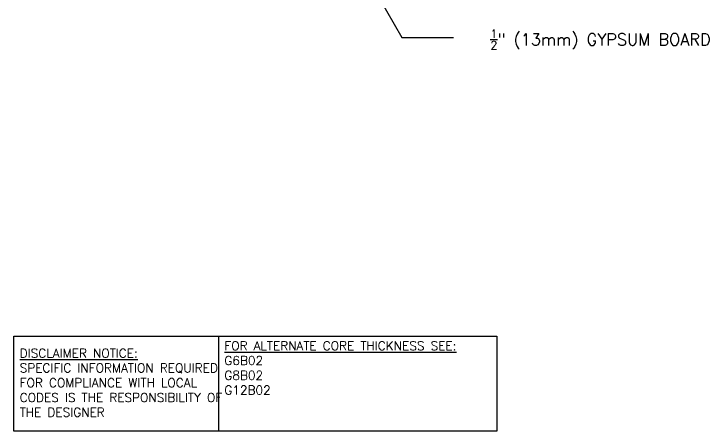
# Model space of a CAD drawing. Header units: inches. Extents: x 150.1 to 207.6, y 126.4 to 200.7.
# Drawn here: x 163.38 to 207.51, y 126.4 to 152.9 of the extents above; entities that cross this region are included whole.
import ezdxf

# ---------------------------------------------------------------- set-up
doc = ezdxf.new("R2010")
doc.units = ezdxf.units.IN
doc.header["$LTSCALE"] = 0.5
doc.header["$MEASUREMENT"] = 0
doc.layers.add('TEXT', color=4, linetype='Continuous')
doc.styles.add('DIM', font='romans.shx', dxfattribs={"width": 0.7})
doc.styles.add('ROMANS', font='romans.shx', dxfattribs={"height": 0.75})
doc.styles.get("Standard").update_dxf_attribs({"font": 'romans.shx', "height": 0.75})
doc.dimstyles.new('ext_12', dxfattribs={"dimscale": 12, "dimtxt": 0.075, "dimasz": 0.09375, "dimexe": 0.09375, "dimexo": 0.0625, "dimgap": 0.0625, "dimtad": 1, "dimdec": 1, "dimzin": 2, "dimdsep": 46, "dimlunit": 4, "dimtxsty": 'DIM', "dimcen": 0.09, "dimdle": 0.09375, "dimclrt": 4, "dimadec": 0, "dimazin": 0, "dimtfac": 1, "dimtdec": 1, "dimtmove": 2, "dimatfit": 3, "dimfxl": 1, "dimfrac": 2, "dimtolj": 1, "dimtzin": 0, "dimarcsym": 0})

msp = doc.modelspace()

# ---------------------------------------------------------------- linework, layer by layer
at = {"layer": 'TEXT'}
msp.add_lwpolyline([(163.384, 132.439), (176.368, 132.439), (176.368, 126.401), (163.384, 126.401)], close=True, dxfattribs=at)
msp.add_lwpolyline([(176.368, 132.439), (194.028, 132.439), (194.028, 126.401), (176.368, 126.401)], dxfattribs=at)

# ---------------------------------------------------------------- texts
at = {"layer": 'TEXT', "insert": (207.607, 151.279), "char_height": 0.75, "width": 19.5775, "attachment_point": 6, "style": 'ROMANS'}
msp.add_mtext('\\A1;{\\H0.7x;\\S1/2;}" (13mm) GYPSUM BOARD', dxfattribs=at)
at = {"layer": 'TEXT', "char_height": 0.5625, "attachment_point": 4}
for s, insert, width in [('{\\LFOR ALTERNATE CORE THICKNESS SEE:\\P}G6B02\\PG8B02\\PG12B02', (176.743, 130.413), 23.33295), ('{\\LDISCLAIMER NOTICE:}\\PSPECIFIC INFORMATION REQUIRED FOR COMPLIANCE WITH LOCAL CODES IS THE RESPONSIBILITY OF THE DESIGNER', (163.751, 129.473), 14.00235)]:
    msp.add_mtext(s, dxfattribs=dict(at, insert=insert, width=width))

# ---------------------------------------------------------------- leaders
at = {"layer": 'TEXT'}
msp.add_leader([(184.924, 156.742), (188.015, 151.409), (191.283, 151.409)], dimstyle='ext_12', override={"dimgap": 0.0625, "dimtad": 0}, dxfattribs=at)

doc.saveas('drawing.dxf')
